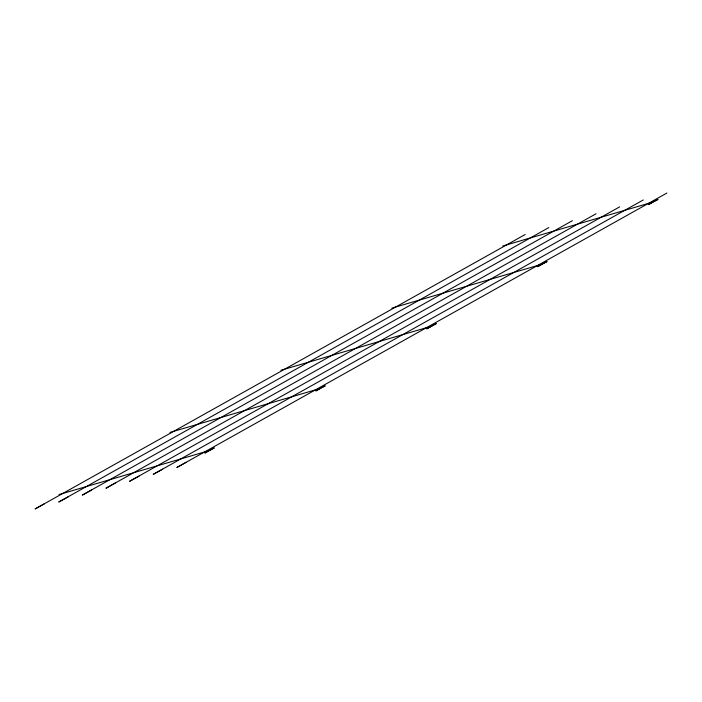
<?xml version="1.0" encoding="UTF-8"?>
<svg xmlns="http://www.w3.org/2000/svg" width="702" height="702" viewBox="0 0 702 702"><rect width="100%" height="100%" fill="white"/><g stroke="black" fill="none" stroke-linecap="round" stroke-linejoin="round"><path stroke-width="1.05" d="M68.173 496.849L58.731 502.044L548.806 227.588M139.014 476.149L129.572 481.309L619.664 206.862M436.161 323.675L426.728 328.834L436.179 323.648M91.743 489.926L82.353 495.094L572.428 220.682M162.601 469.208L153.211 474.376L643.278 199.956M208.591 450.798L204.861 453.08L214.303 447.92L208.591 450.798L59.003 494.559M319.524 388.662L315.803 390.944L325.237 385.784L319.524 388.662L169.945 432.414M541.409 264.391L537.679 266.663L547.121 261.513L541.409 264.391L391.821 308.143M652.342 202.255L648.622 204.528L658.055 199.377L652.342 202.255L502.764 246.007M44.445 503.764L35.109 508.95L525.184 234.494M115.303 483.037L105.967 488.232L596.042 213.768M186.162 462.311L176.825 467.506L666.9 193.05M280.879 370.279L430.466 326.527"/></g></svg>
